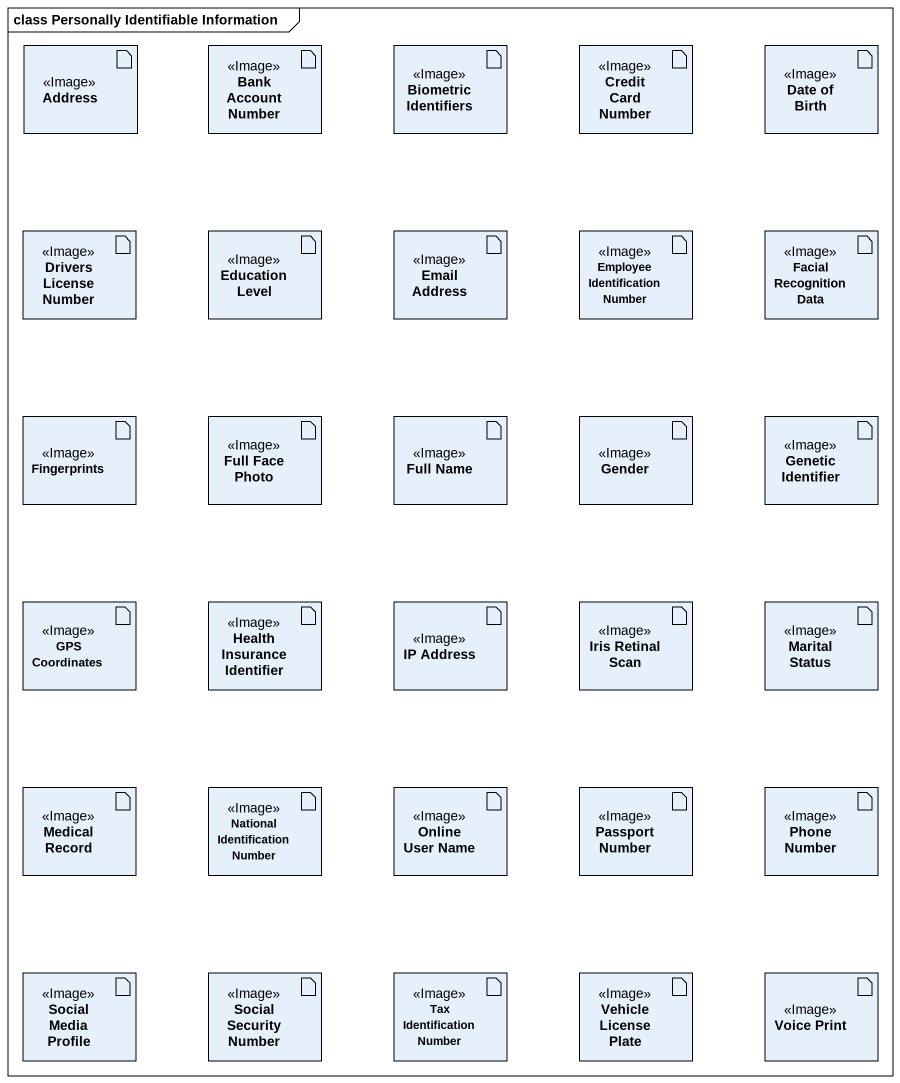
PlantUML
@startuml
mainframe class Personally Identifiable Information
artifact Address <<Image>>
artifact "Bank Account Number" as Bank_Account_Number <<Image>>
artifact "Biometric Identifiers" as Biometric_Identifiers <<Image>>
artifact "Credit Card Number" as Credit_Card_Number <<Image>>
artifact "Date of Birth" as Date_of_Birth <<Image>>
artifact "Drivers License Number" as Drivers_License_Number <<Image>>
artifact "Education Level" as Education_Level <<Image>>
artifact "Email Address" as Email_Address <<Image>>
artifact "Employee Identification Number" as Employee_Identification <<Image>>
artifact "Facial Recognition Data" as Facial_Recognition_Data <<Image>>
artifact Fingerprints <<Image>>
artifact "Full Face Photo" as Full_Face_Photo <<Image>>
artifact "Full Name" as Full_Name <<Image>>
artifact Gender <<Image>>
artifact "Genetic Identifier" as Genetic_Identifier <<Image>>
artifact "GPS Coordinates" as GPS_Coordinates <<Image>>
artifact "Health Insurance Identifier" as Health_Insurance_Identifier <<Image>>
artifact "IP Address" as IP_Address <<Image>>
artifact "Iris Retinal Scan" as Iris_Retinal_Scan <<Image>>
artifact "Marital Status" as Marital_Status <<Image>>
artifact "Medical Record" as Medical_Record <<Image>>
artifact "National Identification Number" as National_Identification <<Image>>
artifact "Online User Name" as Online_User_Name <<Image>>
artifact "Passport Number" as Passport_Number <<Image>>
artifact "Phone Number" as Phone_Number <<Image>>
artifact "Social Media Profile" as Social_Media_Profile <<Image>>
artifact "Social Security Number" as Social_Security_Number <<Image>>
artifact "Tax Identification Number" as Tax_Identification_Number <<Image>>
artifact "Vehicle License Plate" as Vehicle_License_Plate <<Image>>
artifact "Voice Print" as Voice_Print <<Image>>
@enduml
